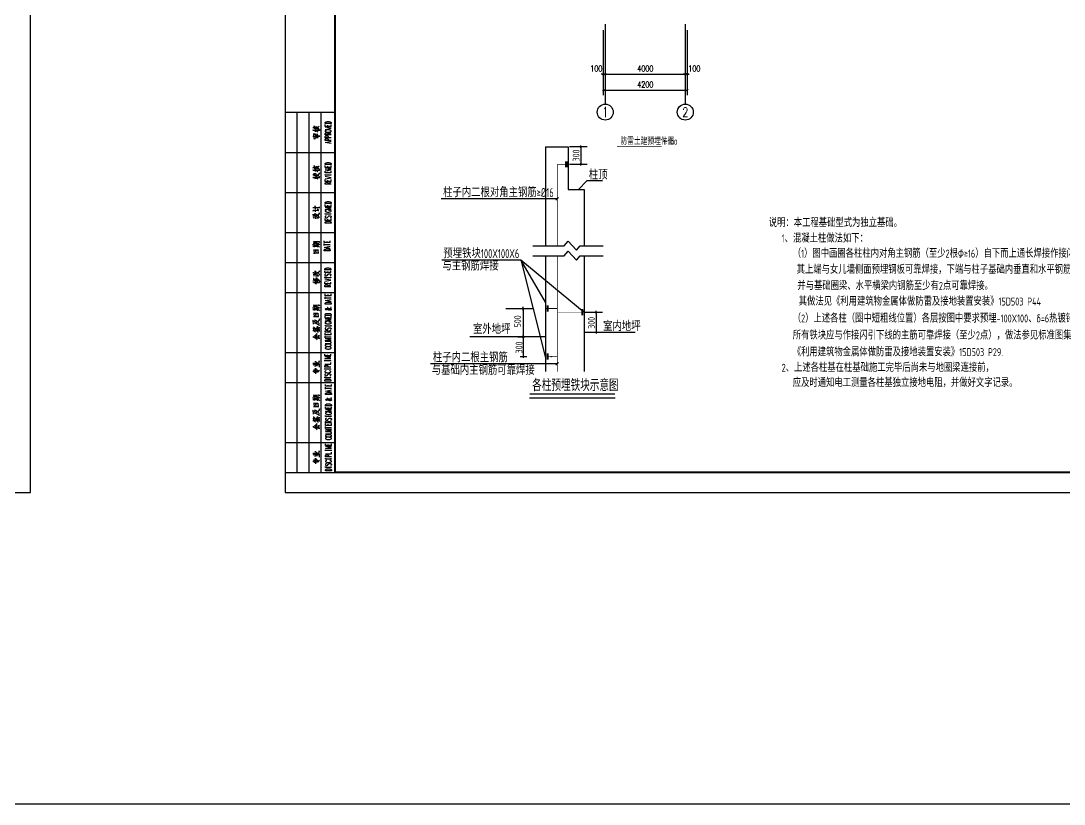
# Model space of a CAD drawing. Extents: x 5600590 to 5949977, y -428435 to -354779.
# Drawn here: x 5786498 to 5838638, y -428435 to -389273 of the extents above; entities that cross this region are included whole.
import ezdxf
from ezdxf.enums import TextEntityAlignment as Align

# ---------------------------------------------------------------- set-up
doc = ezdxf.new("R2010")
doc.units = 0
doc.header["$LTSCALE"] = 1000
doc.header["$MEASUREMENT"] = 0
doc.layers.get('0').update_dxf_attribs({"linetype": 'CONTINUOUS'})
doc.layers.get('Defpoints').update_dxf_attribs({"linetype": 'CONTINUOUS'})
for name, color, linetype in [('AXIS_TEXT', 7, 'CONTINUOUS'), ('DIM_SYMB', 3, 'CONTINUOUS'), ('PUB_TEXT', 7, 'CONTINUOUS'), ('PUB_TITLE', 4, 'CONTINUOUS'), ('TEL_TEXT', 7, 'CONTINUOUS'), ('建筑', 8, 'CONTINUOUS'), ('建筑底图', 251, 'CONTINUOUS'), ('电气', 3, 'CONTINUOUS')]:
    doc.layers.add(name, color=color, linetype=linetype)
doc.styles.add('_TCH_AXIS', font='COMPLEX', dxfattribs={"bigfont": 'GBCBIG'})
doc.styles.add('_TCH_DIM_T3', font='SIMPLEX', dxfattribs={"width": 0.705882, "bigfont": 'GBCBIG'})
doc.styles.add('COMPLEX', font='COMPLEX')
doc.styles.add('SCEI', font='sceie.shx', dxfattribs={"width": 0.75, "bigfont": 'sceic.shx'})
doc.styles.add('sceie', font='sceie.shx', dxfattribs={"width": 0.7, "bigfont": 'sceic.shx'})
doc.styles.get("Standard").update_dxf_attribs({"font": 'GBENOR', "bigfont": 'GBCBIG'})
doc.linetypes.add('JD', pattern='A,0.6,[130,ltypeshp.shx,S=0.2,R=145,X=0,Y=0],0.6,-0.3,0.25,-0.3', length=2.05)
doc.dimstyles.new('_TCH_ARCH&&100', dxfattribs={"dimtxt": 297.5, "dimasz": 100, "dimexe": 250, "dimexo": 300, "dimgap": 126.25, "dimtad": 1, "dimdec": 0, "dimzin": 0, "dimdsep": 46, "dimtxsty": '_TCH_DIM_T3', "dimblk": 'ARCHTICK', "dimcen": 0.09, "dimclrt": 7, "dimazin": 2, "dimtfac": 1, "dimtdec": 0, "dimtix": 1, "dimtmove": 2, "dimatfit": 3, "dimfxl": 0, "dimtolj": 1, "dimtzin": 0, "dimarcsym": 0})

# ---------------------------------------------------------------- blocks, each defined once
blk = doc.blocks.new('_AXISO')
blk.add_circle((0, 0), 0.5)
at = {"layer": 'AXIS_TEXT', "style": 'COMPLEX', "width": 1.041667}
blk.add_attdef('A', text='', height=0.56, dxfattribs=at).set_placement((-0.25, -0.28), (0.25, -0.28), align=Align.FIT)
blk = doc.blocks.new('A$C04D97144')
for p, q in [((6, 0), (6, 180)), ((12, 0), (12, 180)), ((18, 0), (18, 180)), ((0, 160), (25, 160)), ((0, 140), (25, 140)), ((0, 120), (25, 120)), ((0, 105), (25, 105)), ((0, 90), (25, 90)), ((0, 60), (25, 60)), ((0, 45), (25, 45)), ((0, 15), (25, 15))]:
    blk.add_line(p, q)
blk.add_lwpolyline([(0, 180), (0, 0), (25, 0), (25, 180)], close=True)
for points in [[(13.86, 172.15), (14.14, 172.35), (14.27, 172.38), (14.34, 172.35)], [(14.77, 171.68), (14.55, 173.26), (14.52, 173.14), (14.6, 172.92)], [(14.74, 172.24), (14.91, 172.21), (15.58, 171.72), (15.62, 171.68), (15.41, 172.54)], [(15.05, 172.71), (15.19, 172.68), (15.62, 172.35), (15.65, 172.32), (15.93, 172.07), (16.21, 171.79), (16.46, 171.47)], [(15.62, 172.92), (15.82, 172.82), (16.28, 172.49), (16.56, 172.15), (16.86, 171.79), (17.09, 171.47), (17.27, 171.22)], [(16.39, 172.38), (16.86, 172.95), (17.09, 173.06), (16.81, 172.89)], [(22.97, 174.41), (20.03, 174.41), (20.03, 174.9), (20.17, 175.1), (20.47, 175.24), (20.72, 175.32), (21.18, 175.38), (21.87, 175.38), (22.28, 175.32), (22.58, 175.24), (22.83, 175.1), (22.97, 174.9), (22.97, 174.41), (22.97, 174.41)], [(22.97, 173), (20.03, 173), (20.03, 173.91)], [(20.03, 171.46), (22.97, 172.02), (20.03, 172.59)], [(21.43, 173), (21.43, 173.56)], [(22.97, 173), (22.97, 173.91)], [(13.78, 167.95), (14.06, 168.13), (14.27, 168.19)], [(13.81, 170.94), (13.95, 171.05), (13.92, 171.02), (17.27, 171.02), (17, 170.98), (16.72, 171.02)], [(14.27, 166.93), (14.52, 166.93), (14.71, 166.88), (14.91, 166.82), (15.05, 166.76)], [(14.56, 166.93), (14.41, 169.49), (14.31, 169.43), (14.77, 169.08)], [(14.66, 168.06), (14.71, 168.13), (17.28, 168.09), (17.03, 168.05), (16.72, 168.09)], [(14.8, 171.44), (14.97, 170.34)], [(16.18, 168.75), (16.32, 168.86), (14.97, 169.04), (15.08, 169.08), (15.27, 167.31)], [(14.99, 171.05), (15.44, 170.8), (15.79, 170.59), (16.04, 170.42), (16.29, 170.2)], [(15.02, 167.18), (15.27, 167.25), (16.53, 167.36), (16.29, 167.32), (16.18, 168.75), (16.15, 168.58), (16.21, 168.27)], [(15.19, 171.05), (15.54, 171.41)], [(15.73, 167.59), (15.62, 168.61)], [(20.03, 170.48), (20.17, 170.34), (20.47, 170.2), (20.72, 170.14), (21.18, 170.06), (21.87, 170.06), (22.28, 170.14), (22.58, 170.2), (22.83, 170.34), (22.97, 170.48), (22.97, 170.77), (22.83, 170.91), (22.58, 171.05), (22.28, 171.11), (21.87, 171.19), (21.18, 171.19), (20.72, 171.11), (20.47, 171.05), (20.17, 170.91), (20.03, 170.77), (20.03, 170.48), (20.03, 170.48)], [(22.97, 168.74), (20.03, 168.74), (20.03, 169.37), (20.17, 169.57), (20.33, 169.65), (20.58, 169.71), (20.88, 169.71), (21.18, 169.65), (21.27, 169.57), (21.43, 169.37), (21.43, 168.74)], [(22.97, 167.34), (20.03, 167.34), (20.03, 167.97), (20.17, 168.17), (20.33, 168.24), (20.58, 168.31), (21.02, 168.31), (21.27, 168.24), (21.43, 168.17), (21.57, 167.97), (21.57, 167.34)], [(22.97, 165.93), (20.03, 165.93), (20.03, 166.57), (20.17, 166.77), (20.33, 166.84), (20.58, 166.92), (21.02, 166.92), (21.27, 166.84), (21.43, 166.77), (21.57, 166.57), (21.57, 165.93)], [(21.43, 169.23), (22.97, 169.71)], [(22.97, 164.39), (20.03, 164.95), (22.97, 165.52)], [(21.98, 164.61), (21.98, 165.3)], [(13.86, 152.26), (14.14, 152.46), (14.27, 152.49), (14.34, 152.46)], [(14.77, 151.79), (14.55, 153.37), (14.52, 153.26), (14.6, 153.03)], [(14.74, 152.35), (14.91, 152.32), (15.58, 151.84), (15.62, 151.79), (15.41, 152.67)], [(14.8, 151.55), (14.97, 150.45)], [(15.05, 152.82), (15.19, 152.81), (15.62, 152.46), (15.65, 152.43), (15.93, 152.18), (16.21, 151.9), (16.46, 151.58)], [(15.19, 151.16), (15.54, 151.52)], [(15.62, 153.03), (15.82, 152.95), (16.28, 152.6), (16.56, 152.26), (16.86, 151.9), (17.09, 151.58), (17.27, 151.33)], [(16.39, 152.49), (16.86, 153.06), (17.09, 153.17), (16.81, 153)], [(22.97, 153.91), (20.03, 153.91), (20.03, 154.4), (20.17, 154.6), (20.47, 154.74), (20.72, 154.82), (21.18, 154.88), (21.87, 154.88), (22.28, 154.82), (22.58, 154.74), (22.83, 154.6), (22.97, 154.4), (22.97, 153.91), (22.97, 153.91)], [(22.97, 152.51), (20.03, 152.51), (20.03, 153.42)], [(20.03, 150.83), (22.97, 151.18), (20.03, 151.52), (22.97, 151.88), (20.03, 152.23)], [(21.43, 152.51), (21.43, 153.06)], [(22.97, 152.51), (22.97, 153.42)], [(13.81, 151.05), (13.95, 151.16), (13.92, 151.13), (17.27, 151.13), (17, 151.1), (16.72, 151.13)], [(13.81, 148.52), (14.06, 148.69), (14.23, 148.76), (14.41, 148.76)], [(13.81, 147.36), (13.98, 147.5), (13.92, 147.45), (17.27, 147.45), (17.06, 147.39), (16.78, 147.45)], [(14.71, 148.1), (14.52, 149.54), (14.49, 149.43), (14.55, 149.29)], [(14.74, 147.84), (14.94, 146.76)], [(14.91, 149.01), (15.22, 149.35), (15.36, 149.43), (15.54, 149.54)], [(14.91, 148.47), (15.13, 148.44), (15.54, 148.16), (15.82, 147.95), (15.93, 147.84)], [(14.94, 147.45), (15.33, 147.28), (15.68, 147.08), (15.99, 146.89), (16.28, 146.65)], [(14.99, 151.16), (15.44, 150.91), (15.79, 150.7), (16.04, 150.53), (16.29, 150.31)], [(15.08, 147.47), (15.44, 147.88)], [(15.33, 148.98), (15.57, 149.01), (15.96, 148.83), (16.28, 148.66), (16.53, 148.47), (16.72, 148.3), (16.92, 148.13), (17.09, 147.92), (17.27, 147.67)], [(15.73, 148.21), (15.79, 148.3), (17.09, 149.29), (17.12, 149.82), (17.03, 149.32), (16.92, 149.18)], [(22.97, 149.7), (20.03, 149.7), (20.03, 150.61)], [(20.03, 148.52), (20.03, 148.98), (20.03, 148.71), (22.89, 148.71), (22.89, 148.52), (22.89, 148.98)], [(20.03, 146.76), (22.97, 147.33), (20.03, 147.89)], [(22.97, 145.5), (20.03, 145.5), (20.03, 146.42)], [(21.43, 149.7), (21.43, 150.26)], [(21.43, 145.5), (21.43, 146.07)], [(22.97, 149.7), (22.97, 150.61)], [(22.97, 145.5), (22.97, 146.42)], [(22.97, 144.03), (20.03, 144.03), (20.03, 144.67), (20.17, 144.88), (20.33, 144.94), (20.58, 145.02), (20.88, 145.02), (21.18, 144.94), (21.27, 144.88), (21.43, 144.67), (21.43, 144.03)], [(21.43, 144.53), (22.97, 145.02)], [(13.78, 132.37), (13.98, 132.39), (17.28, 132.39), (17.06, 132.37), (16.78, 132.39)], [(13.86, 130.75), (14.14, 130.97), (14.28, 131.08), (14.45, 131.15)], [(15.13, 131.49), (14.99, 133.33), (14.97, 133.22), (15.02, 132.98)], [(15.13, 130.33), (15.02, 131.11), (14.97, 131.07), (16.72, 131), (16.84, 130.89), (16.04, 131.66)], [(22.97, 134.41), (20.03, 134.41), (20.03, 134.9), (20.17, 135.1), (20.47, 135.25), (20.72, 135.31), (21.18, 135.39), (21.87, 135.39), (22.28, 135.31), (22.58, 135.25), (22.83, 135.1), (22.97, 134.9), (22.97, 134.41), (22.97, 134.41)], [(22.97, 133), (20.03, 133), (20.03, 133.91)], [(22.97, 131.46), (20.03, 131.46), (22.97, 132.45), (20.03, 132.45)], [(20.72, 131.19), (20.47, 131.11), (20.17, 130.97), (20.03, 130.83), (20.03, 130.55), (20.17, 130.42), (20.47, 130.28), (20.72, 130.2), (21.18, 130.14), (21.87, 130.14), (22.28, 130.2), (22.58, 130.28), (22.83, 130.42), (22.97, 130.55), (22.97, 130.83), (22.83, 130.97), (22.58, 131.11), (22.28, 131.19), (21.87, 131.19), (21.87, 130.83)], [(21.43, 133), (21.43, 133.56)], [(22.97, 133), (22.97, 133.91)], [(13.92, 128.22), (14.17, 128.26), (14.45, 128.26), (14.71, 128.19), (14.97, 128.11), (15.13, 128), (15.27, 127.89), (15.41, 127.75)], [(13.98, 127.12), (14.38, 127.45), (14.55, 127.52)], [(14.14, 128.29), (14.09, 129.06), (14, 128.99), (14.23, 128.9), (14.42, 128.9), (14.6, 128.9), (14.8, 128.9), (14.88, 128.93), (14.97, 128.99), (14.99, 129.1), (15.02, 129.24), (15.02, 129.45), (14.99, 129.56), (14.94, 129.64)], [(15.16, 126.7), (15.05, 127.45), (14.94, 127.34), (15.16, 127.31), (16.67, 127.3), (16.78, 127.16), (16.18, 127.75)], [(15.51, 128.11), (15.36, 129.21), (15.27, 129.13), (15.51, 129.02), (15.79, 128.88), (16.01, 128.74), (16.21, 128.6), (16.46, 128.37), (16.7, 128.11), (16.89, 127.86), (17.03, 127.66), (17.12, 127.49)], [(15.76, 128.08), (15.76, 128.15), (17, 129.2), (17.03, 129.73), (16.95, 129.2), (16.84, 129.06)], [(20.03, 129.02), (20.03, 129.48), (20.03, 129.21), (22.89, 129.21), (22.89, 129.02), (22.89, 129.48)], [(20.47, 128.24), (20.17, 128.1), (20.03, 127.89), (20.03, 127.61), (20.17, 127.41), (20.47, 127.27), (20.72, 127.27), (21.02, 127.33), (21.18, 127.41), (21.27, 127.55), (21.57, 127.97), (21.73, 128.1), (21.87, 128.18), (22.12, 128.24), (22.58, 128.24), (22.83, 128.1), (22.97, 127.89), (22.97, 127.61), (22.83, 127.41), (22.58, 127.27)], [(22.97, 126.01), (20.03, 126.01), (20.03, 126.92)], [(22.97, 124.61), (20.03, 124.61), (20.03, 125.1), (20.17, 125.3), (20.47, 125.44), (20.72, 125.52), (21.18, 125.58), (21.87, 125.58), (22.28, 125.52), (22.58, 125.44), (22.83, 125.3), (22.97, 125.1), (22.97, 124.61), (22.97, 124.61)], [(21.43, 126.01), (21.43, 126.56)], [(22.97, 126.01), (22.97, 126.92)], [(14.49, 114.6), (14.34, 115.45), (14.27, 115.36), (15.13, 115.36), (15.19, 115.36), (16.46, 115.39), (16.95, 115.36), (17.23, 115.33), (17.31, 115.31), (16.95, 114.89), (17.2, 115.28)], [(15.19, 114.62), (15.11, 115.11)], [(15.93, 114.57), (15.93, 114.62), (15.85, 115.07)], [(22.54, 114.92), (19.59, 114.92), (19.59, 115.83)], [(21, 114.92), (21, 115.48)], [(22.54, 114.92), (22.54, 115.83)], [(13.75, 113.87), (13.92, 113.91), (16.13, 113.83)], [(13.92, 113.06), (14.09, 113.13), (16.21, 113.13)], [(14.14, 114.51), (14.45, 114.6), (15.08, 114.6), (15.76, 114.57), (16.18, 114.51), (16.64, 114.37), (16.92, 114.2), (17.34, 113.88)], [(14.17, 109.58), (14.45, 109.64), (15.08, 109.67), (15.73, 109.69), (15.82, 109.69), (16.28, 109.69), (16.86, 109.69), (16.67, 109.69), (16.5, 110.8), (16.7, 111.02), (16.43, 111.08), (16.1, 111.08), (15.44, 111.12), (14.77, 111.13), (14.2, 111.13), (14.28, 111.16), (14.49, 109.67)], [(14.69, 112.61), (14.52, 114.29)], [(15.16, 113.16), (15.08, 113.66)], [(15.51, 109.69), (15.33, 110.8), (15.3, 110.69), (15.41, 110.42)], [(15.65, 113.17), (15.57, 113.63)], [(16.29, 112.53), (16.07, 114.29), (16.04, 114.2), (16.13, 114.09)], [(16.39, 113.63), (16.72, 113.94), (16.86, 113.94), (16.61, 113.83)], [(16.46, 113.17), (16.61, 113.16), (16.89, 112.92), (17.09, 112.72), (17.23, 112.53)], [(19.59, 113.44), (19.59, 114.43)], [(19.59, 113.94), (22.54, 113.94)], [(22.54, 111.9), (19.59, 112.47), (22.54, 113.03)], [(22.54, 110.72), (19.59, 110.72), (19.59, 111.21), (19.75, 111.41), (20.05, 111.56), (20.3, 111.63), (20.75, 111.7), (21.44, 111.7), (21.85, 111.63), (22.15, 111.56), (22.4, 111.41), (22.54, 111.21), (22.54, 110.72), (22.54, 110.72)], [(21.55, 112.12), (21.55, 112.81)], [(13.84, 99.93), (14.17, 99.88), (14.63, 99.71), (15.11, 99.49), (15.41, 99.32), (15.65, 99.21), (15.85, 99.08)], [(14.49, 98.06), (14.34, 99.21), (14.27, 99.08), (15.25, 98.94), (15.25, 99.08), (15.36, 98.23), (15.11, 98.19), (15.41, 98.23), (16.7, 98.2)], [(15.16, 99.49), (14.99, 100.76), (14.97, 100.62), (15.02, 100.39)], [(15.11, 100.2), (15.27, 100.2), (15.73, 100.07), (15.99, 99.96), (16.21, 99.85), (16.42, 99.71), (16.61, 99.54), (16.81, 99.35), (16.95, 99.11), (17.09, 98.89), (17.14, 98.72), (17.2, 98.55)], [(15.54, 99.35), (15.57, 99.43), (17.09, 100.31), (17.12, 100.84), (17.03, 100.34), (16.86, 100.2)], [(22.86, 101.27), (19.92, 101.27), (19.92, 101.75), (20.06, 101.97), (20.36, 102.11), (20.61, 102.18), (21.07, 102.24), (21.76, 102.24), (22.17, 102.18), (22.47, 102.11), (22.72, 101.97), (22.86, 101.75), (22.86, 101.27), (22.86, 101.27)], [(22.86, 99.87), (19.92, 99.87), (19.92, 100.78)], [(20.36, 99.3), (20.06, 99.16), (19.92, 98.96), (19.92, 98.67), (20.06, 98.47), (20.36, 98.33), (20.61, 98.33), (20.91, 98.39), (21.07, 98.47), (21.16, 98.61), (21.46, 99.02), (21.62, 99.16), (21.76, 99.24), (22.01, 99.3), (22.47, 99.3), (22.72, 99.16), (22.86, 98.96), (22.86, 98.67), (22.72, 98.47), (22.47, 98.33)], [(21.32, 99.87), (21.32, 100.43)], [(22.86, 99.87), (22.86, 100.78)], [(13.78, 95.27), (13.95, 95.23), (14.41, 94.98), (14.45, 94.98), (14.8, 94.75), (15.08, 94.56), (15.3, 94.35), (15.51, 94.18)], [(13.84, 96.29), (14.27, 96.08), (14.6, 95.91), (14.85, 95.72), (14.91, 95.69), (15.11, 95.55)], [(14.38, 96.02), (14.41, 96.14), (14.28, 96.99), (14.23, 96.93), (14.63, 96.65), (14.97, 96.4), (15.19, 96.16), (15.4, 95.91), (15.58, 95.66), (15.71, 95.49)], [(14.66, 95.91), (14.69, 96.02), (15.71, 97.13), (15.68, 97.5), (15.68, 97.13), (15.57, 96.99)], [(14.74, 94.86), (17.23, 94.86), (17, 94.81), (16.57, 94.86)], [(14.83, 95.3), (16.46, 95.3), (16.28, 95.27), (16.13, 95.3)], [(15.41, 96.4), (15.51, 96.36), (15.54, 96.33), (15.76, 96.05), (15.96, 95.83), (16.1, 95.63)], [(15.76, 96.62), (15.87, 96.57), (15.93, 96.54), (16.21, 96.22), (16.24, 96.16), (16.39, 96), (16.53, 95.77), (16.67, 95.55)], [(16.81, 98.12), (16.04, 99)], [(16.1, 96.88), (16.29, 96.79), (16.57, 96.47), (16.81, 96.19), (16.95, 95.91), (17.12, 95.63), (17.23, 95.38), (17.28, 95.17)], [(19.92, 97.28), (19.92, 97.75), (19.92, 97.48), (22.78, 97.48), (22.78, 97.28), (22.78, 97.75)], [(19.92, 95.53), (22.86, 96.08), (19.92, 96.65)], [(22.86, 94.26), (19.92, 94.26), (19.92, 95.17)], [(21.32, 94.26), (21.32, 94.83)], [(22.86, 94.26), (22.86, 95.17)], [(22.86, 92.8), (19.92, 92.8), (19.92, 93.43), (20.06, 93.63), (20.22, 93.71), (20.47, 93.77), (20.77, 93.77), (21.07, 93.71), (21.16, 93.63), (21.32, 93.43), (21.32, 92.8)], [(23.05, 88.31), (20.09, 88.31), (20.09, 89.22)], [(21.32, 93.29), (22.86, 93.77)], [(21.49, 88.31), (21.49, 88.87)], [(23.05, 88.31), (23.05, 89.22)], [(14.49, 82.9), (14.34, 83.77), (14.27, 83.67), (15.13, 83.67), (15.19, 83.67), (16.46, 83.7), (16.95, 83.67), (17.23, 83.64), (17.31, 83.62), (16.95, 83.2), (17.2, 83.59)], [(20.09, 86.83), (20.09, 87.82)], [(20.09, 87.33), (23.05, 87.33)], [(23.05, 85.29), (20.09, 85.86), (23.05, 86.42)], [(23.05, 84.11), (20.09, 84.11), (20.09, 84.6), (20.25, 84.8), (20.55, 84.94), (20.8, 85.02), (21.26, 85.09), (21.95, 85.09), (22.34, 85.02), (22.65, 84.94), (22.89, 84.8), (23.05, 84.6), (23.05, 84.11), (23.05, 84.11)], [(22.04, 85.51), (22.04, 86.2)], [(13.75, 82.18), (13.92, 82.23), (16.13, 82.15)], [(13.92, 81.38), (14.09, 81.44), (16.21, 81.44)], [(14.14, 82.82), (14.45, 82.9), (15.08, 82.9), (15.76, 82.89), (16.18, 82.82), (16.64, 82.68), (16.92, 82.51), (17.34, 82.19)], [(14.17, 77.89), (14.45, 77.95), (15.08, 77.98), (15.73, 78), (15.82, 78), (16.28, 78), (16.86, 78), (16.67, 78), (16.5, 79.12), (16.7, 79.34), (16.43, 79.4), (16.1, 79.4), (15.44, 79.43), (14.77, 79.45), (14.2, 79.45), (14.28, 79.48), (14.49, 77.98)], [(14.69, 80.92), (14.52, 82.6)], [(15.16, 81.46), (15.08, 81.97)], [(15.19, 82.93), (15.11, 83.42)], [(15.51, 78), (15.33, 79.12), (15.3, 79.01), (15.41, 78.74)], [(15.65, 81.49), (15.57, 81.94)], [(15.93, 82.89), (15.93, 82.93), (15.85, 83.39)], [(16.29, 80.84), (16.07, 82.6), (16.04, 82.51), (16.13, 82.4)], [(16.39, 81.94), (16.72, 82.26), (16.86, 82.26), (16.61, 82.15)], [(16.46, 81.49), (16.61, 81.46), (16.89, 81.24), (17.09, 81.03), (17.23, 80.84)], [(21.35, 82.43), (21.26, 82.43), (21.1, 82.35), (21.1, 82.29), (21.26, 82.21), (21.49, 82.15), (22.2, 82.01), (22.65, 81.87), (22.89, 81.72), (23.05, 81.58), (23.05, 81.3), (22.89, 81.17), (22.75, 81.1), (22.5, 81.03), (22.2, 81.03), (21.95, 81.1), (21.79, 81.17), (21.26, 81.66), (21.1, 81.72), (20.8, 81.8), (20.55, 81.8), (20.25, 81.72), (20.09, 81.58), (20.25, 81.44), (20.55, 81.38), (20.8, 81.38), (21.26, 81.44), (21.65, 81.58), (22.65, 81.94), (22.89, 82.08), (23.05, 82.21), (23.05, 82.35), (22.89, 82.43), (22.75, 82.43)], [(23.05, 78.5), (20.09, 78.5), (20.09, 78.99), (20.25, 79.21), (20.55, 79.35), (20.8, 79.41), (21.26, 79.49), (21.95, 79.49), (22.34, 79.41), (22.65, 79.35), (22.89, 79.21), (23.05, 78.99), (23.05, 78.5), (23.05, 78.5)], [(14.14, 74.09), (14, 76.02), (13.89, 75.88), (14.06, 75.82), (14.6, 75.63), (15.13, 75.42), (15.08, 75.38), (15.08, 75.42), (14.97, 76.24), (14.88, 76.16), (15.19, 76.02), (15.47, 75.88), (15.68, 75.77), (15.85, 75.63), (16.13, 75.42), (16.35, 75.24), (16.57, 75), (16.72, 74.8), (16.89, 74.54), (17.06, 74.26), (17.2, 74.04)], [(14.23, 74.8), (14.38, 74.8), (14.91, 74.69), (15.22, 74.61), (15.54, 74.5), (15.87, 74.36), (16.15, 74.18), (16.5, 73.98), (16.75, 73.79), (16.98, 73.55), (17.09, 73.44)], [(15.05, 71.43), (16.13, 72.56), (16.13, 73.02), (16.1, 72.56), (15.9, 72.33)], [(15.22, 74.69), (17.12, 76.16), (17.12, 76.76), (17.06, 76.23), (17.03, 76.16), (16.81, 75.94)], [(23.05, 77.11), (20.09, 77.11), (20.09, 78.02)], [(23.05, 75.57), (20.09, 75.57), (23.05, 76.56), (20.09, 76.56)], [(20.8, 75.28), (20.55, 75.22), (20.25, 75.08), (20.09, 74.94), (20.09, 74.65), (20.25, 74.51), (20.55, 74.37), (20.8, 74.31), (21.26, 74.23), (21.95, 74.23), (22.34, 74.31), (22.65, 74.37), (22.89, 74.51), (23.05, 74.65), (23.05, 74.94), (22.89, 75.08), (22.65, 75.22), (22.34, 75.28), (21.95, 75.28), (21.95, 74.94)], [(20.11, 73.11), (20.11, 73.59), (20.11, 73.32), (22.95, 73.32), (22.95, 73.11), (22.95, 73.59)], [(21.49, 77.11), (21.49, 77.67)], [(23.05, 77.11), (23.05, 78.02)], [(13.89, 67.85), (14.03, 67.84), (14.49, 67.57), (14.97, 67.24), (15.27, 66.96), (15.62, 66.61), (15.93, 66.27)], [(13.92, 72), (14.06, 72.03), (14.85, 71.69)], [(13.92, 70.95), (14.12, 70.92), (14.55, 70.7), (14.88, 70.49), (15.16, 70.27)], [(14.23, 67.74), (15.76, 69.05), (15.76, 69.08), (15.79, 69.5), (15.71, 69.05), (15.57, 68.87)], [(14.49, 70.73), (14.41, 71.54)], [(14.56, 71.83), (14.42, 72.85)], [(14.52, 70.92), (14.94, 71.12)], [(14.6, 72.14), (15.05, 72.39)], [(14.85, 71.48), (14.99, 71.47), (15.51, 71.01), (15.57, 70.98), (15.82, 70.74), (16.13, 70.35), (16.28, 70.16), (16.42, 69.96)], [(15.4, 67.27), (15.4, 67.29), (15.4, 67.35), (15.27, 68.26), (15.27, 68.13), (15.33, 67.99)], [(15.76, 71.86), (15.87, 70.95)], [(16.04, 66.69), (16.07, 66.82), (15.9, 68.76), (15.87, 68.65), (15.9, 68.54)], [(16.04, 71.37), (16.46, 71.48), (16.7, 71.43), (16.39, 71.43)], [(16.07, 72.08), (16.28, 72.08), (17.06, 71.75)], [(16.13, 67.63), (16.24, 67.6), (16.78, 67.18), (17.09, 66.93), (17.12, 66.83), (16.86, 68.4), (16.39, 67.99)], [(16.28, 70.84), (16.64, 70.98), (16.81, 70.98), (16.57, 70.95)], [(16.86, 68.4), (17, 68.51), (17.17, 68.59)], [(17.14, 70.46), (17, 72.63), (17, 72.49), (17.03, 72.17)], [(20.55, 72.35), (20.25, 72.2), (20.09, 72), (20.09, 71.72), (20.25, 71.51), (20.55, 71.37), (20.8, 71.37), (21.1, 71.43), (21.26, 71.51), (21.35, 71.65), (21.65, 72.06), (21.79, 72.2), (21.95, 72.28), (22.2, 72.35), (22.65, 72.35), (22.89, 72.2), (23.05, 72), (23.05, 71.72), (22.89, 71.51), (22.65, 71.37)], [(23.05, 70.04), (20.09, 70.04), (20.09, 70.66), (20.25, 70.88), (20.39, 70.95), (20.64, 71.03), (20.94, 71.03), (21.26, 70.95), (21.35, 70.88), (21.49, 70.66), (21.49, 70.04)], [(23.05, 68.7), (20.09, 68.7), (20.09, 69.61)], [(20.09, 67.24), (20.09, 68.21)], [(21.49, 70.52), (23.05, 71.03)], [(21.49, 68.7), (21.49, 69.27)], [(23.05, 68.7), (23.05, 69.61)], [(20.09, 67.73), (23.05, 67.73)], [(23.05, 65.76), (20.09, 65.76), (23.05, 66.75), (20.09, 66.75)], [(20.09, 64.44), (22.2, 64.44), (22.65, 64.51), (22.89, 64.65), (23.05, 64.85), (23.05, 64.99), (22.89, 65.21), (22.65, 65.35), (22.2, 65.42), (20.09, 65.42)], [(20.09, 63.39), (20.25, 63.25), (20.55, 63.11), (20.8, 63.05), (21.26, 62.97), (21.95, 62.97), (22.34, 63.05), (22.65, 63.11), (22.89, 63.25), (23.05, 63.39), (23.05, 63.67), (22.89, 63.81), (22.65, 63.94), (22.34, 64.02), (21.95, 64.08), (21.26, 64.08), (20.8, 64.02), (20.55, 63.94), (20.25, 63.81), (20.09, 63.67), (20.09, 63.39), (20.09, 63.39)], [(20.8, 62.68), (20.55, 62.62), (20.25, 62.48), (20.09, 62.34), (20.09, 62.06), (20.25, 61.91), (20.55, 61.77), (20.8, 61.71), (21.26, 61.63), (21.95, 61.63), (22.34, 61.71), (22.65, 61.77), (22.89, 61.91), (23.05, 62.06), (23.05, 62.34), (22.89, 62.48), (22.65, 62.62), (22.34, 62.68)], [(22.81, 58.27), (19.86, 58.27), (19.86, 59.18)], [(22.81, 56.73), (19.86, 56.73), (22.81, 57.72), (19.86, 57.72)], [(21.26, 58.27), (21.26, 58.83)], [(22.81, 58.27), (22.81, 59.18)], [(13.86, 54.53), (14.09, 54.59), (17.03, 54.53)], [(14.06, 53.82), (14.31, 53.87), (17.06, 53.87)], [(14.8, 55.44), (15.16, 55.38), (15.71, 55.02), (16.28, 54.56)], [(14.91, 53.02), (15.85, 53.43), (16.15, 53.48)], [(17.12, 52.63), (16.98, 55.83), (16.95, 55.69), (17, 55.38)], [(19.86, 54.07), (22.81, 54.07), (22.81, 54.91)], [(22.81, 52.6), (19.86, 52.6), (19.86, 53.23), (20.01, 53.45), (20.16, 53.51), (20.41, 53.59), (20.86, 53.59), (21.11, 53.51), (21.26, 53.45), (21.41, 53.23), (21.41, 52.6)], [(19.87, 55.68), (19.87, 56.15), (19.87, 55.88), (22.72, 55.88), (22.72, 55.68), (22.72, 56.15)], [(13.84, 50.54), (14.06, 50.56), (15.11, 50.34), (16.04, 50.08), (15.99, 50.02), (15.79, 51.39), (15.71, 51.36), (16.84, 50.68)], [(14.74, 49.71), (14.55, 51.5), (14.55, 51.39), (14.6, 51.18)], [(15.36, 49.2), (15.19, 52.03), (15.16, 51.89), (15.19, 51.72)], [(16.46, 50.05), (16.7, 50.4), (16.84, 50.62), (16.98, 50.87), (17.09, 51.01), (17.23, 51.11)], [(20.56, 50.85), (20.31, 50.78), (20.01, 50.65), (19.86, 50.51), (19.86, 50.23), (20.01, 50.08), (20.31, 49.94), (20.56, 49.88), (21.02, 49.8), (21.71, 49.8), (22.1, 49.88), (22.42, 49.94), (22.65, 50.08), (22.81, 50.23), (22.81, 50.51), (22.65, 50.65), (22.42, 50.78), (22.1, 50.85)], [(20.31, 49.31), (20.01, 49.17), (19.86, 48.97), (19.86, 48.69), (20.01, 48.47), (20.31, 48.34), (20.56, 48.34), (20.86, 48.4), (21.02, 48.47), (21.11, 48.61), (21.41, 49.03), (21.55, 49.17), (21.71, 49.24), (21.96, 49.31), (22.42, 49.31), (22.65, 49.17), (22.81, 48.97), (22.81, 48.69), (22.65, 48.47), (22.42, 48.34)], [(19.87, 51.48), (19.87, 51.95), (19.87, 51.69), (22.72, 51.69), (22.72, 51.48), (22.72, 51.95)], [(19.87, 47.29), (19.87, 47.74), (19.87, 47.48), (22.72, 47.48), (22.72, 47.29), (22.72, 47.74)], [(22.81, 45.67), (19.86, 45.67), (19.86, 46.16), (20.01, 46.38), (20.31, 46.52), (20.56, 46.58), (21.02, 46.66), (21.71, 46.66), (22.1, 46.58), (22.42, 46.52), (22.65, 46.38), (22.81, 46.16), (22.81, 45.67), (22.81, 45.67)], [(23.13, 43.08), (20.19, 43.08), (20.19, 43.99)], [(20.19, 41.62), (20.19, 42.59)], [(20.19, 42.1), (23.13, 42.1)], [(21.59, 43.08), (21.59, 43.64)], [(23.13, 43.08), (23.13, 43.99)], [(13.75, 37.17), (13.92, 37.23), (16.13, 37.14)], [(14.14, 37.83), (14.45, 37.91), (15.08, 37.91), (15.76, 37.88), (16.18, 37.83), (16.64, 37.69), (16.92, 37.52), (17.34, 37.2)], [(14.49, 37.91), (14.34, 38.76), (14.27, 38.68), (15.13, 38.68), (15.19, 38.68), (16.46, 38.71), (16.95, 38.68), (17.23, 38.65), (17.31, 38.62), (16.95, 38.19), (17.2, 38.59)], [(14.69, 35.93), (14.52, 37.6)], [(15.16, 36.46), (15.08, 36.98)], [(15.19, 37.94), (15.11, 38.43)], [(15.65, 36.5), (15.57, 36.95)], [(15.93, 37.88), (15.93, 37.94), (15.85, 38.4)], [(16.29, 35.84), (16.07, 37.6), (16.04, 37.52), (16.13, 37.41)], [(16.39, 36.95), (16.72, 37.27), (16.86, 37.27), (16.61, 37.14)], [(23.13, 40.08), (20.19, 40.63), (23.13, 41.19)], [(23.13, 38.88), (20.19, 38.88), (20.19, 39.37), (20.33, 39.58), (20.63, 39.72), (20.88, 39.79), (21.33, 39.86), (22.03, 39.86), (22.43, 39.79), (22.73, 39.72), (22.98, 39.58), (23.13, 39.37), (23.13, 38.88), (23.13, 38.88)], [(21.43, 37.2), (21.33, 37.2), (21.18, 37.12), (21.18, 37.06), (21.33, 36.98), (21.59, 36.92), (22.28, 36.78), (22.73, 36.64), (22.98, 36.5), (23.13, 36.35), (23.13, 36.09), (22.98, 35.95), (22.83, 35.87), (22.58, 35.8), (22.28, 35.8), (22.03, 35.87), (21.88, 35.95), (21.33, 36.43), (21.18, 36.5), (20.88, 36.57), (20.63, 36.57), (20.33, 36.5), (20.19, 36.35), (20.33, 36.21), (20.63, 36.15), (20.88, 36.15), (21.33, 36.21), (21.73, 36.35), (22.73, 36.72), (22.98, 36.86), (23.13, 36.98), (23.13, 37.12), (22.98, 37.2), (22.83, 37.2)], [(22.14, 40.28), (22.14, 40.97)], [(13.92, 36.39), (14.09, 36.43), (16.21, 36.43)], [(14.17, 32.9), (14.45, 32.95), (15.08, 32.98), (15.73, 33.01), (15.82, 33.01), (16.28, 33.01), (16.86, 33.01), (16.67, 33.01), (16.5, 34.11), (16.7, 34.34), (16.43, 34.39), (16.1, 34.39), (15.44, 34.42), (14.77, 34.45), (14.2, 34.45), (14.28, 34.49), (14.49, 32.98)], [(15.22, 29.69), (17.12, 31.17), (17.12, 31.77), (17.06, 31.22), (17.03, 31.17), (16.81, 30.93)], [(15.51, 33.01), (15.33, 34.11), (15.3, 34), (15.41, 33.75)], [(16.46, 36.5), (16.61, 36.46), (16.89, 36.24), (17.09, 36.04), (17.23, 35.84)], [(23.13, 33.28), (20.19, 33.28), (20.19, 33.78), (20.33, 33.98), (20.63, 34.12), (20.88, 34.19), (21.33, 34.27), (22.03, 34.27), (22.43, 34.19), (22.73, 34.12), (22.98, 33.98), (23.13, 33.78), (23.13, 33.28), (23.13, 33.28)], [(23.13, 31.88), (20.19, 31.88), (20.19, 32.79)], [(23.13, 30.34), (20.19, 30.34), (23.13, 31.33), (20.19, 31.33)], [(21.59, 31.88), (21.59, 32.44)], [(23.13, 31.88), (23.13, 32.79)], [(14.14, 29.1), (14, 31.03), (13.89, 30.89), (14.06, 30.82), (14.6, 30.62), (15.13, 30.43), (15.08, 30.37), (15.08, 30.43), (14.97, 31.25), (14.88, 31.17), (15.19, 31.03), (15.47, 30.89), (15.68, 30.76), (15.85, 30.62), (16.13, 30.43), (16.35, 30.23), (16.57, 30.01), (16.72, 29.8), (16.89, 29.55), (17.06, 29.27), (17.2, 29.03)], [(13.92, 26.99), (14.06, 27.02), (14.85, 26.69)], [(14.23, 29.8), (14.38, 29.8), (14.91, 29.69), (15.22, 29.6), (15.54, 29.49), (15.87, 29.35), (16.15, 29.18), (16.5, 28.99), (16.75, 28.78), (16.98, 28.56), (17.09, 28.45)], [(14.49, 25.72), (14.41, 26.55)], [(14.56, 26.83), (14.42, 27.86)], [(14.52, 25.92), (14.94, 26.13)], [(14.6, 27.15), (15.05, 27.4)], [(14.85, 26.49), (14.99, 26.46), (15.51, 26), (15.57, 25.99), (15.82, 25.75), (16.13, 25.36), (16.28, 25.15), (16.42, 24.97)], [(15.05, 26.43), (16.13, 27.57), (16.13, 28.01), (16.1, 27.57), (15.9, 27.34)], [(15.76, 26.85), (15.87, 25.95)], [(16.04, 26.38), (16.46, 26.49), (16.7, 26.43), (16.39, 26.43)], [(16.07, 27.09), (16.28, 27.09), (17.06, 26.74)], [(17.14, 25.47), (17, 27.62), (17, 27.48), (17.03, 27.16)], [(20.88, 30.06), (20.63, 29.99), (20.33, 29.85), (20.19, 29.71), (20.19, 29.43), (20.33, 29.29), (20.63, 29.14), (20.88, 29.08), (21.33, 29.02), (22.03, 29.02), (22.43, 29.08), (22.73, 29.14), (22.98, 29.29), (23.13, 29.43), (23.13, 29.71), (22.98, 29.85), (22.73, 29.99), (22.43, 30.06), (22.03, 30.06), (22.03, 29.71)], [(20.19, 27.89), (20.19, 28.36), (20.19, 28.09), (23.05, 28.09), (23.05, 27.89), (23.05, 28.36)], [(20.63, 27.12), (20.33, 26.98), (20.19, 26.77), (20.19, 26.49), (20.33, 26.28), (20.63, 26.14), (20.88, 26.14), (21.18, 26.21), (21.33, 26.28), (21.43, 26.43), (21.73, 26.83), (21.88, 26.98), (22.03, 27.05), (22.28, 27.12), (22.73, 27.12), (22.98, 26.98), (23.13, 26.77), (23.13, 26.49), (22.98, 26.28), (22.73, 26.14)], [(13.89, 22.86), (14.03, 22.83), (14.49, 22.58), (14.97, 22.23), (15.27, 21.95), (15.62, 21.62), (15.93, 21.27)], [(13.92, 25.95), (14.12, 25.92), (14.55, 25.69), (14.88, 25.5), (15.16, 25.26)], [(14.23, 22.75), (15.76, 24.05), (15.76, 24.09), (15.79, 24.51), (15.71, 24.05), (15.57, 23.88)], [(15.4, 22.26), (15.4, 22.29), (15.4, 22.36), (15.27, 23.25), (15.27, 23.14), (15.33, 23)], [(16.04, 21.7), (16.07, 21.81), (15.9, 23.77), (15.87, 23.66), (15.9, 23.54)], [(16.13, 22.64), (16.24, 22.61), (16.78, 22.18), (17.09, 21.93), (17.12, 21.84), (16.86, 23.39), (16.39, 23)], [(16.28, 25.84), (16.64, 25.99), (16.81, 25.99), (16.57, 25.95)], [(16.86, 23.39), (17, 23.52), (17.17, 23.6)], [(23.13, 24.81), (20.19, 24.81), (20.19, 25.44), (20.33, 25.66), (20.49, 25.72), (20.74, 25.8), (21.04, 25.8), (21.33, 25.72), (21.43, 25.66), (21.59, 25.44), (21.59, 24.81)], [(23.13, 23.49), (20.19, 23.49), (20.19, 24.38)], [(20.19, 22.01), (20.19, 22.99)], [(20.19, 22.5), (23.13, 22.5)], [(23.13, 20.54), (20.19, 20.54), (23.13, 21.52), (20.19, 21.52)], [(21.59, 25.3), (23.13, 25.8)], [(21.59, 23.49), (21.59, 24.04)], [(23.13, 23.49), (23.13, 24.38)], [(20.19, 19.22), (22.28, 19.22), (22.73, 19.28), (22.98, 19.42), (23.13, 19.62), (23.13, 19.77), (22.98, 19.99), (22.73, 20.13), (22.28, 20.19), (20.19, 20.19)], [(20.19, 18.16), (20.33, 18.02), (20.63, 17.88), (20.88, 17.82), (21.33, 17.74), (22.03, 17.74), (22.43, 17.82), (22.73, 17.88), (22.98, 18.02), (23.13, 18.16), (23.13, 18.45), (22.98, 18.59), (22.73, 18.73), (22.43, 18.79), (22.03, 18.85), (21.33, 18.85), (20.88, 18.79), (20.63, 18.73), (20.33, 18.59), (20.19, 18.45), (20.19, 18.16), (20.19, 18.16)], [(20.88, 17.46), (20.63, 17.39), (20.33, 17.25), (20.19, 17.11), (20.19, 16.83), (20.33, 16.69), (20.63, 16.54), (20.88, 16.48), (21.33, 16.42), (22.03, 16.42), (22.43, 16.48), (22.73, 16.54), (22.98, 16.69), (23.13, 16.83), (23.13, 17.11), (22.98, 17.25), (22.73, 17.39), (22.43, 17.46)], [(14.8, 10.43), (15.16, 10.39), (15.71, 10.01), (16.28, 9.55)], [(17.12, 7.64), (16.98, 10.84), (16.95, 10.7), (17, 10.39)], [(23.13, 13.43), (20.19, 13.43), (20.19, 14.35)], [(23.13, 11.89), (20.19, 11.89), (23.13, 12.87), (20.19, 12.87)], [(20.19, 10.84), (20.19, 11.31), (20.19, 11.05), (23.05, 11.05), (23.05, 10.84), (23.05, 11.31)], [(21.59, 13.43), (21.59, 14)], [(23.13, 13.43), (23.13, 14.35)], [(13.84, 5.53), (14.06, 5.56), (15.11, 5.34), (16.04, 5.08), (15.99, 5.03), (15.79, 6.38), (15.71, 6.37), (16.84, 5.67)], [(13.86, 9.54), (14.09, 9.59), (17.03, 9.54)], [(14.06, 8.82), (14.31, 8.88), (17.06, 8.88)], [(14.74, 4.72), (14.55, 6.51), (14.55, 6.38), (14.6, 6.19)], [(14.91, 8.03), (15.85, 8.42), (16.15, 8.49)], [(15.36, 4.2), (15.19, 7.04), (15.16, 6.9), (15.19, 6.73)], [(16.46, 5.06), (16.7, 5.39), (16.84, 5.63), (16.98, 5.88), (17.09, 6.02), (17.23, 6.1)], [(20.19, 9.24), (23.13, 9.24), (23.13, 10.07)], [(23.13, 7.76), (20.19, 7.76), (20.19, 8.39), (20.33, 8.61), (20.49, 8.67), (20.74, 8.75), (21.18, 8.75), (21.43, 8.67), (21.59, 8.61), (21.73, 8.39), (21.73, 7.76)], [(20.19, 6.65), (20.19, 7.12), (20.19, 6.85), (23.05, 6.85), (23.05, 6.65), (23.05, 7.12)], [(20.88, 6.02), (20.63, 5.94), (20.33, 5.8), (20.19, 5.66), (20.19, 5.39), (20.33, 5.25), (20.63, 5.11), (20.88, 5.03), (21.33, 4.97), (22.03, 4.97), (22.43, 5.03), (22.73, 5.11), (22.98, 5.25), (23.13, 5.39), (23.13, 5.66), (22.98, 5.8), (22.73, 5.94), (22.43, 6.02)], [(20.63, 4.48), (20.33, 4.34), (20.19, 4.12), (20.19, 3.85), (20.33, 3.63), (20.63, 3.49), (20.88, 3.49), (21.18, 3.57), (21.33, 3.63), (21.43, 3.77), (21.73, 4.2), (21.88, 4.34), (22.03, 4.4), (22.28, 4.48), (22.73, 4.48), (22.98, 4.34), (23.13, 4.12), (23.13, 3.85), (22.98, 3.63), (22.73, 3.49)], [(20.19, 2.45), (20.19, 2.91), (20.19, 2.64), (23.05, 2.64), (23.05, 2.45), (23.05, 2.91)], [(23.13, 0.84), (20.19, 0.84), (20.19, 1.32), (20.33, 1.54), (20.63, 1.67), (20.88, 1.75), (21.33, 1.81), (22.03, 1.81), (22.43, 1.75), (22.73, 1.67), (22.98, 1.54), (23.13, 1.32), (23.13, 0.84), (23.13, 0.84)]]:
    blk.add_lwpolyline(points)
blk = doc.blocks.new('A$C1BD43FEB')
blk.add_blockref('A$C04D97144', (0, 0))
blk = doc.blocks.new('GXED01100007000C')
blk.add_blockref('A$C1BD43FEB', (-25, 0))
blk = doc.blocks.new('_ArchTick')
at = {"color": 0, "linetype": 'ByBlock', "const_width": 0.4}
blk.add_lwpolyline([(-0.5, -0.5), (0.5, 0.5)], dxfattribs=at)
blk = doc.blocks.new('*D56')
at = {"layer": 'Defpoints', "color": 0, "transparency": 16777216}
for p in [(5815606, -389437), (5819806, -389437), (5819806, -392737)]:
    blk.add_point(p, dxfattribs=at)
at = {"layer": '建筑底图', "color": 0, "lineweight": -2, "transparency": 16777216}
for p, q in [((5815606, -389737), (5815606, -392987)), ((5819806, -389737), (5819806, -392987)), ((5815606, -392737), (5819806, -392737))]:
    blk.add_line(p, q, dxfattribs=at)
at = {"layer": '建筑底图', "color": 0, "lineweight": -2, "transparency": 16777216, "xscale": 100, "yscale": 100, "zscale": 100, "rotation": 180}
blk.add_blockref('_ArchTick', (5815606, -392737), dxfattribs=at)
at = {"layer": '建筑底图', "color": 0, "lineweight": -2, "transparency": 16777216, "xscale": 100, "yscale": 100, "zscale": 100}
blk.add_blockref('_ArchTick', (5819806, -392737), dxfattribs=at)
at = {"layer": '建筑底图', "color": 7, "transparency": 16777216, "insert": (5817706, -392462), "char_height": 297.5, "attachment_point": 5, "style": '_TCH_DIM_T3'}
blk.add_mtext('\\A1;4200', dxfattribs=at)
blk = doc.blocks.new('*D57')
at = {"layer": 'Defpoints', "color": 0, "transparency": 16777216}
for p in [(5815606, -389437), (5815706, -389437), (5815706, -391937)]:
    blk.add_point(p, dxfattribs=at)
at = {"layer": '建筑底图', "color": 0, "lineweight": -2, "transparency": 16777216}
for p, q in [((5815606, -389737), (5815606, -392187)), ((5815706, -389737), (5815706, -392187)), ((5815606, -391937), (5815506, -391937)), ((5815606, -391937), (5815706, -391937)), ((5815706, -391937), (5815806, -391937))]:
    blk.add_line(p, q, dxfattribs=at)
at = {"layer": '建筑底图', "color": 0, "lineweight": -2, "transparency": 16777216, "xscale": 100, "yscale": 100, "zscale": 100}
blk.add_blockref('_ArchTick', (5815606, -391937), dxfattribs=at)
at = {"layer": '建筑底图', "color": 0, "lineweight": -2, "transparency": 16777216, "xscale": 100, "yscale": 100, "zscale": 100, "rotation": 180}
blk.add_blockref('_ArchTick', (5815706, -391937), dxfattribs=at)
at = {"layer": '建筑底图', "color": 7, "transparency": 16777216, "insert": (5815256, -391662), "char_height": 297.5, "attachment_point": 5, "style": '_TCH_DIM_T3'}
blk.add_mtext('\\A1;100', dxfattribs=at)
blk = doc.blocks.new('*D58')
at = {"layer": 'Defpoints', "color": 0, "transparency": 16777216}
for p in [(5815706, -389437), (5819706, -389437), (5819706, -391937)]:
    blk.add_point(p, dxfattribs=at)
at = {"layer": '建筑底图', "color": 0, "lineweight": -2, "transparency": 16777216}
for p, q in [((5815706, -389737), (5815706, -392187)), ((5819706, -389737), (5819706, -392187)), ((5815706, -391937), (5819706, -391937))]:
    blk.add_line(p, q, dxfattribs=at)
at = {"layer": '建筑底图', "color": 0, "lineweight": -2, "transparency": 16777216, "xscale": 100, "yscale": 100, "zscale": 100, "rotation": 180}
blk.add_blockref('_ArchTick', (5815706, -391937), dxfattribs=at)
at = {"layer": '建筑底图', "color": 0, "lineweight": -2, "transparency": 16777216, "xscale": 100, "yscale": 100, "zscale": 100}
blk.add_blockref('_ArchTick', (5819706, -391937), dxfattribs=at)
at = {"layer": '建筑底图', "color": 7, "transparency": 16777216, "insert": (5817706, -391662), "char_height": 297.5, "attachment_point": 5, "style": '_TCH_DIM_T3'}
blk.add_mtext('\\A1;4000', dxfattribs=at)
blk = doc.blocks.new('*D59')
at = {"layer": 'Defpoints', "color": 0, "transparency": 16777216}
for p in [(5819706, -389437), (5819806, -389437), (5819806, -391937)]:
    blk.add_point(p, dxfattribs=at)
at = {"layer": '建筑底图', "color": 0, "lineweight": -2, "transparency": 16777216}
for p, q in [((5819706, -389737), (5819706, -392187)), ((5819806, -389737), (5819806, -392187)), ((5819706, -391937), (5819606, -391937)), ((5819706, -391937), (5819806, -391937)), ((5819806, -391937), (5819906, -391937))]:
    blk.add_line(p, q, dxfattribs=at)
at = {"layer": '建筑底图', "color": 0, "lineweight": -2, "transparency": 16777216, "xscale": 100, "yscale": 100, "zscale": 100}
blk.add_blockref('_ArchTick', (5819706, -391937), dxfattribs=at)
at = {"layer": '建筑底图', "color": 0, "lineweight": -2, "transparency": 16777216, "xscale": 100, "yscale": 100, "zscale": 100, "rotation": 180}
blk.add_blockref('_ArchTick', (5819806, -391937), dxfattribs=at)
at = {"layer": '建筑底图', "color": 7, "transparency": 16777216, "insert": (5820156, -391662), "char_height": 297.5, "attachment_point": 5, "style": '_TCH_DIM_T3'}
blk.add_mtext('\\A1;100', dxfattribs=at)
blk = doc.blocks.new('_DIMX')
blk.add_line((-150, 0), (150, 0))
at = {"const_width": 50}
blk.add_lwpolyline([(-70, -70), (70, 70)], dxfattribs=at)
blk = doc.blocks.new('CCJX')
blk.add_line((-1, 0), (1, 0))
blk.add_lwpolyline([(-0.54, -0.5, 0.45, 0.45, 0), (0.52, 0.56, 0.45, 0.45, 0)], format="xyseb")

msp = doc.modelspace()

# ---------------------------------------------------------------- linework, layer by layer
at = {"color": 1}
msp.add_lwpolyline([(5600589.8, -354779.1), (5949977.1, -354779.1), (5949977.1, -428434.6), (5600589.8, -428434.6)], close=True, dxfattribs=at)
at = {"layer": 'DIM_SYMB', "const_width": 35}
msp.add_lwpolyline([(5816294.4, -395553.7), (5818520.1, -395553.7)], dxfattribs=at)
at = {"layer": 'PUB_TITLE', "color": 4}
for points in [[(5727572.9, -412847.7), (5786972.9, -412847.7), (5786972.9, -370847.7), (5727572.9, -370847.7)], [(5799704.6, -412847.7), (5859104.6, -412847.7), (5859104.6, -370847.7), (5799704.6, -370847.7)]]:
    msp.add_lwpolyline(points, close=True, dxfattribs=at)
at = {"layer": 'PUB_TITLE', "color": 4, "const_width": 100}
msp.add_lwpolyline([(5802204.6, -411847.7), (5858104.6, -411847.7), (5858104.6, -371847.7), (5802204.6, -371847.7)], close=True, dxfattribs=at)
at = {"layer": '建筑', "color": 3}
msp.add_line((5811913.7, -408127.7), (5816199, -408127.7), dxfattribs=at)
at = {"layer": '建筑', "color": 3, "const_width": 60}
msp.add_lwpolyline([(5811933.4, -407930.7), (5816199, -407930.7)], dxfattribs=at)
at = {"layer": '建筑底图'}
for p, q in [((5815705.9, -389436.7), (5815705.9, -393436.7)), ((5819705.9, -389436.7), (5819705.9, -393436.7))]:
    msp.add_line(p, q, dxfattribs=at)
at = {"layer": '电气'}
for p, q in [((5812710.9, -395565.3), (5812710.9, -398596.7)), ((5812710.9, -395565.3), (5813848.9, -395565.3)), ((5813848.9, -395565.3), (5813848.9, -397707.1)), ((5813910.8, -395562.9), (5814805.6, -395562.9)), ((5814490.7, -395562.9), (5814490.7, -396446.1)), ((5813910.8, -396443.8), (5814805.6, -396443.8)), ((5814359.8, -397707.1), (5814778.7, -397277.1)), ((5815565.1, -397277.1), (5814778.7, -397277.1)), ((5813848.9, -397707.1), (5814642.8, -397707.1)), ((5814642.8, -397707.1), (5814642.8, -398596.7)), ((5813307.3, -398175.1), (5807511.8, -398175.1)), ((5813375, -398107.5), (5813239.6, -398242.8)), ((5812710.9, -398596.7), (5812710.9, -400516.1)), ((5814642.8, -398596.7), (5814642.8, -400516.1)), ((5812710.9, -400324.6), (5812710.9, -400516.1)), ((5813647.2, -400516.1), (5813844.8, -400285.4)), ((5813844.8, -400285.4), (5814268.3, -400740.2)), ((5814642.8, -400324.6), (5814642.8, -400516.1)), ((5812092.5, -400516.1), (5813647.2, -400516.1)), ((5813647.2, -401019), (5813844.8, -400788.3)), ((5813844.8, -400788.3), (5814268.3, -401243.1)), ((5814268.3, -400740.2), (5814452.9, -400516.1)), ((5814452.9, -400516.1), (5815598.4, -400516.1)), ((5807530.2, -401215.8), (5811489.6, -401215.8)), ((5812710.9, -403334.4), (5811489.6, -401215.8)), ((5811489.6, -401215.8), (5812710.9, -406120.3)), ((5811489.6, -401215.8), (5814650.6, -403842.3)), ((5812092.5, -401019), (5813647.2, -401019)), ((5812710.9, -401019), (5812710.9, -403334.4)), ((5814268.3, -401243.1), (5814452.9, -401019)), ((5814452.9, -401019), (5815598.4, -401019)), ((5814642.8, -401019), (5814642.8, -403719)), ((5812710.9, -403106.4), (5812710.9, -404279.5)), ((5810731.8, -403658.4), (5812073.9, -403658.4)), ((5811601.7, -403658.4), (5811601.7, -404982.8)), ((5814642.8, -403634), (5814642.8, -406811.3)), ((5814676, -403838.1), (5815570.7, -403838.1)), ((5815255.9, -403898.6), (5815255.9, -404841.7)), ((5812710.9, -404279.5), (5812710.9, -406811.3)), ((5812710.9, -405073.5), (5808932.9, -405073.5)), ((5811329, -405073.5), (5811662.2, -405073.5)), ((5811605.3, -405073.1), (5811339.6, -405073.1)), ((5811605.3, -405073.5), (5811605.3, -406056.3)), ((5814676, -404845.3), (5817194.3, -404845.3)), ((5811456.6, -406056.3), (5811777.4, -406056.3)), ((5812989.6, -406057.1), (5813010.8, -406057.1)), ((5813307.3, -406419.1), (5806977.1, -406419.1)), ((5813375, -406351.5), (5813239.6, -406486.8))]:
    msp.add_line(p, q, dxfattribs=at)
for points, const_width in [([(5813728.7, -396597.9), (5813728.7, -396289.7)], 80.6), ([(5813813.6, -396597.9), (5813813.6, -396289.7)], 80.6), ([(5813307.3, -396443.8), (5813848.9, -396443.8)], 42.3), ([(5813307.3, -396446), (5813307.3, -398596.7)], 42.3), ([(5813307.3, -398596.7), (5813307.3, -400516.1)], 42.3), ([(5813307.3, -401019), (5813307.3, -403386.7)], 42.3), ([(5812739.5, -403820.2), (5812739.5, -403496.6)], 84.7), ([(5812828.7, -403820.2), (5812828.7, -403496.6)], 84.7), ([(5813307.3, -403158.7), (5813307.3, -406811.3)], 42.3), ([(5814555.8, -403992.2), (5814555.8, -403684)], 80.6), ([(5814640.7, -403992.2), (5814640.7, -403684)], 80.6), ([(5812739.5, -406218.9), (5812739.5, -405895.3)], 84.7), ([(5812828.7, -406218.9), (5812828.7, -405895.3)], 84.7)]:
    msp.add_lwpolyline(points, dxfattribs=dict(at, const_width=const_width))
at = {"layer": '电气', "linetype": 'JD', "ltscale": 2}
for points, const_width in [([(5812710.9, -403658.4), (5813307.3, -403658.4)], 48.4), ([(5814676, -403838.1), (5813340.5, -403838.1)], 32.3), ([(5812828.7, -406057.1), (5813307.3, -406057.1)], 33.9)]:
    msp.add_lwpolyline(points, dxfattribs=dict(at, const_width=const_width))

# ---------------------------------------------------------------- block references
at = {"color": 0, "xscale": 100, "yscale": 100, "zscale": 100}
msp.add_blockref('GXED01100007000C', (5802204.6, -411847.7), dxfattribs=at)
at = {"layer": '建筑底图'}
ref = msp.add_blockref('_AXISO', (5815705.9, -393836.7), dxfattribs=dict(at, xscale=800, yscale=800, zscale=800))
ref.add_attrib('A', '1', dxfattribs={"layer": 'AXIS_TEXT', "color": 0, "height": 514.7, "style": '_TCH_AXIS'}).set_placement((5815595.6, -394094), (5815816.2, -394094), align=Align.FIT)
ref = msp.add_blockref('_AXISO', (5819705.9, -393836.7), dxfattribs=dict(at, xscale=800, yscale=800, zscale=800))
ref.add_attrib('A', '2', dxfattribs={"layer": 'AXIS_TEXT', "color": 0, "height": 465.9, "style": '_TCH_AXIS'}).set_placement((5819550.5, -394069.6), (5819861.2, -394069.6), align=Align.FIT)
at = {"layer": '电气'}
for name, p, xscale, yscale, zscale, rotation in [('CCJX', (5814490.7, -395562.9), 60.47999999998137, 60.47999999998137, 60.47999999998137, 90), ('CCJX', (5814490.7, -396443.8), 60.47999999998137, 60.47999999998137, 60.47999999998137, 90), ('CCJX', (5811601.7, -403658.4), 90.71999999997206, 90.71999999997206, 90.71999999997206, 90), ('CCJX', (5815255.9, -403838.1), 60.47999999998137, 60.47999999998137, 60.47999999998137, 90), ('CCJX', (5811601.7, -405073.5), 90.71999999997206, 90.71999999997206, 90.71999999997206, 270), ('_DIMX', (5811605.3, -405073.1), 0.4233600000152364, 0.4233600000152364, 0.4233600000152364, 90), ('_DIMX', (5811605.3, -405073.1), 0.4233600000152364, 0.4233600000152364, 0.4233600000152364, 270), ('CCJX', (5815255.9, -404845.3), 60.47999999998137, 60.47999999998137, 60.47999999998137, 270), ('_DIMX', (5811605.3, -406056.7), 0.4233600000152364, 0.4233600000152364, 0.4233600000152364, 270)]:
    msp.add_blockref(name, p, dxfattribs=dict(at, xscale=xscale, yscale=yscale, zscale=zscale, rotation=rotation))

# ---------------------------------------------------------------- texts
at = {"layer": 'PUB_TEXT'}
for s, height, p in [('防雷土建预埋件图', 337.59, (5816458.7, -395465.1)), ('1:100', 250, (5818595.4, -395465.1)), ('各柱预埋铁块示意图', 600, (5812051.8, -407785.6))]:
    msp.add_text(s, height=height, dxfattribs=at).set_placement(p)
at = {"layer": 'TEL_TEXT', "color": 0, "style": 'sceie', "width": 0.8}
for s, p in [('（1）图中画圈各柱柱内对角主钢筋（至少2根Φ≥16）自下而上通长焊接作接闪引下线。', (5825075.7, -401110.4)), ('其上端与女儿墙侧面预埋钢板可靠焊接，下端与柱子基础内垂直和水平钢筋网可靠焊接，', (5825272.2, -401914.5)), ('并与基础圈梁、水平横梁内钢筋至少有2点可靠焊接。', (5825306.5, -402725.2)), ('其做法见《利用建筑物金属体做防雷及接地装置安装》15D503 P44', (5825373.9, -403506.6)), ('（2）上述各柱（圈中短粗线位置）各层按图中要求预埋-100X100、δ=6热镀锌铁块；', (5825075.7, -404352.9)), ('所有铁块应与作接闪引下线的主筋可靠焊接（至少2点），做法参见标准图集', (5825075.7, -405199.2)), ('《利用建筑物金属体做防雷及接地装置安装》15D503 P29.', (5825075.7, -406037.1))]:
    msp.add_text(s, height=400, dxfattribs=at).set_placement(p)
at = {"layer": '电气', "style": 'sceie', "width": 0.8}
for s, p in [('300', (5814417.1, -396300.5)), ('500', (5811491.2, -404599.3)), ('300', (5815182.2, -404669.8)), ('300', (5811563.5, -405899.8))]:
    msp.add_text(s, height=337.5, rotation=90, dxfattribs=at).set_placement(p)
at = {"layer": '电气', "style": 'SCEI', "width": 0.8}
for s, p in [('柱顶', (5814882.1, -397204)), ('柱子内二根对角主钢筋≥%%C16', (5807597.9, -398083.8)), ('预埋铁块100X100X6 ', (5807614.4, -401134.8)), ('与主钢筋焊接', (5807566.9, -401750.1)), ('室外地坪', (5809095.9, -404920.6)), ('室内地坪', (5815599.9, -404773.6)), ('柱子内二根主钢筋', (5807090.2, -406336.7)), ('与基础内主钢筋可靠焊接', (5807032, -406967.8))]:
    msp.add_text(s, height=450, dxfattribs=at).set_placement(p)
at = {"layer": '电气', "color": 0, "style": 'sceie', "width": 0.8}
for s, p in [('说明：本工程基础型式为独立基础。', (5823878.3, -399575.2)), ('1、混凝土柱做法如下：', (5824521.5, -400353.6)), ('2、上述各柱基在柱基础施工完毕后尚未与地圈梁连接前，', (5824521.5, -406816)), ('应及时通知电工测量各柱基独立接地电阻，并做好文字记录。', (5825075.7, -407571.8))]:
    msp.add_text(s, height=400, dxfattribs=at).set_placement(p)

# ---------------------------------------------------------------- dimensions: what is measured, and where the dimension line sits
at = {"layer": '建筑底图'}
for base, p1, p2, picture, middle in [((5815705.9, -391936.7), (5815605.9, -389436.7), (5815705.9, -389436.7), '*D57', (5815255.9, -391661.7)), ((5819805.9, -391936.7), (5819705.9, -389436.7), (5819805.9, -389436.7), '*D59', (5820155.9, -391661.7))]:
    dim = msp.add_linear_dim(base=base, p1=p1, p2=p2, angle=0, dimstyle='_TCH_ARCH&&100', dxfattribs=at)
    dim.commit()
    dim.dimension.update_dxf_attribs({"geometry": picture, "text_midpoint": middle, "dimtype": 129})
for p1, p2, distance, picture, middle in [((5815605.9, -389436.7), (5819805.9, -389436.7), -3300, '*D56', (5817705.9, -392461.7)), ((5815705.9, -389436.7), (5819705.9, -389436.7), -2500, '*D58', (5817705.9, -391661.7))]:
    dim = msp.add_aligned_dim(p1=p1, p2=p2, distance=distance, dimstyle='_TCH_ARCH&&100', dxfattribs=at)
    dim.commit()
    dim.dimension.update_dxf_attribs({"geometry": picture, "text_midpoint": middle})

doc.saveas('drawing.dxf')
